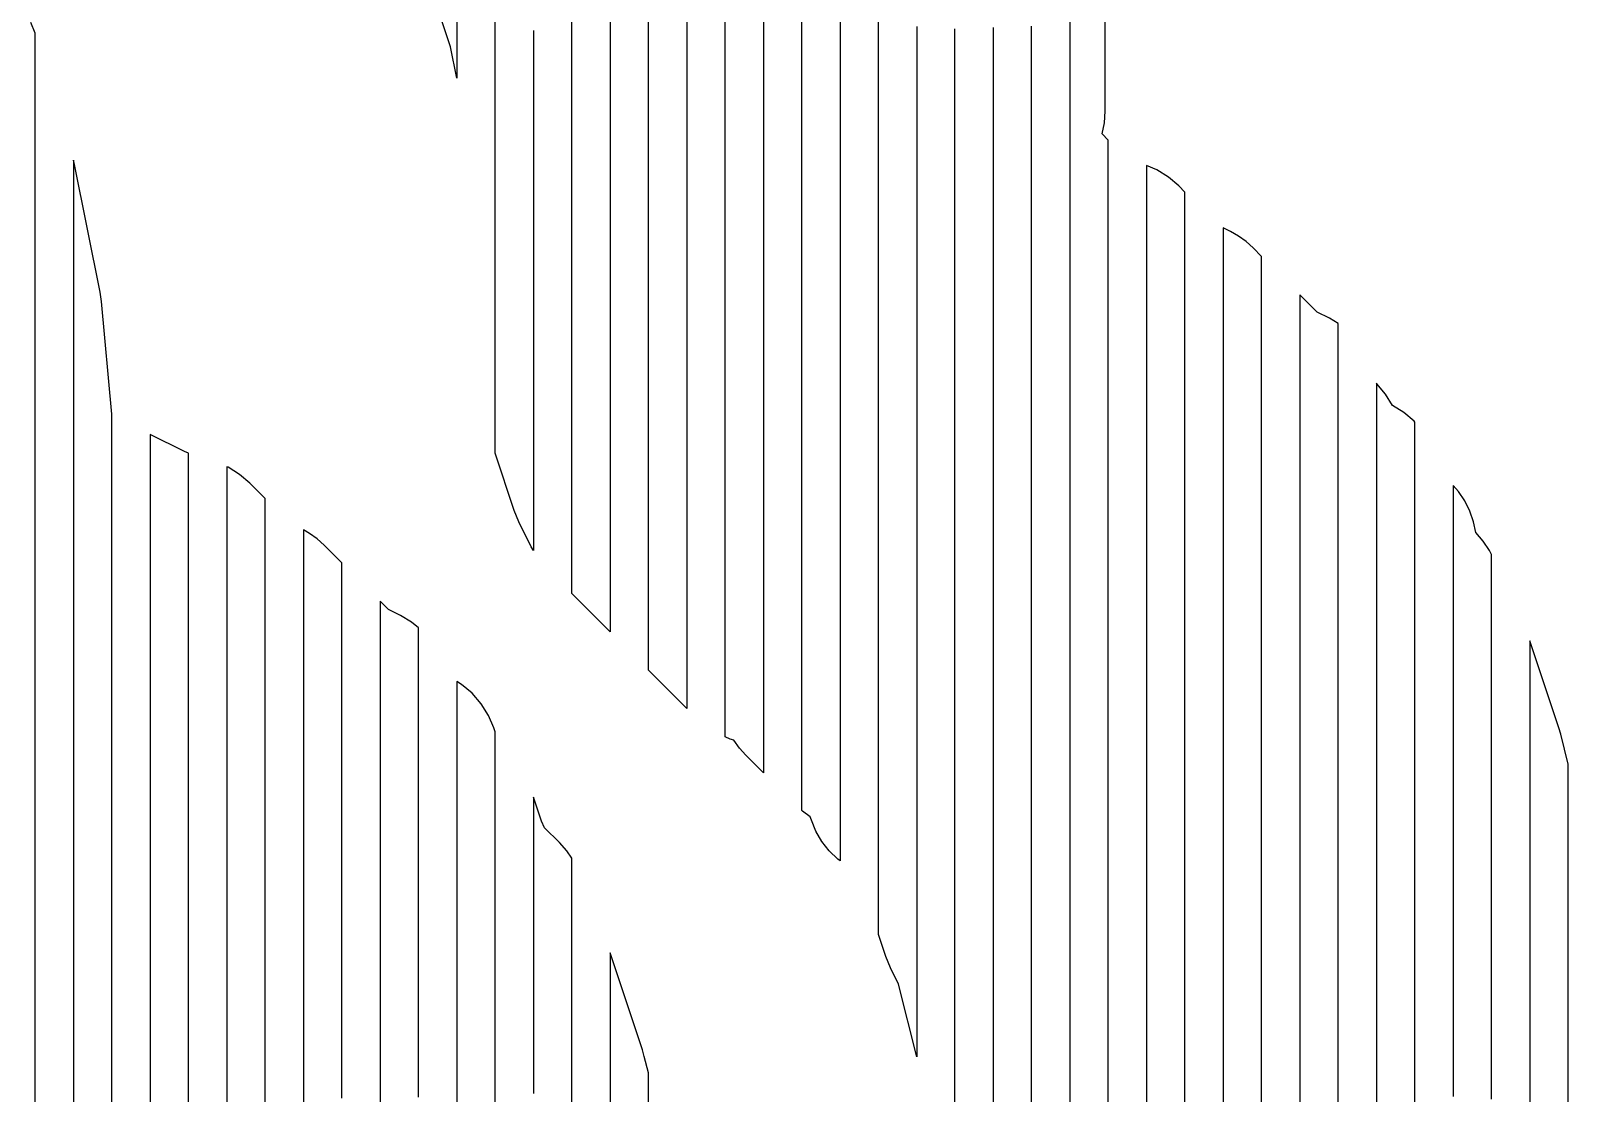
# Model space of a CAD drawing. Header units: millimetres. Extents: x -6 to 1890, y -8 to 898.
# Drawn here: x 1585.1 to 1745.6, y 103.1 to 213.9 of the extents above; entities that cross this region are included whole.
import ezdxf

# ---------------------------------------------------------------- set-up
doc = ezdxf.new("R2010")
doc.units = ezdxf.units.MM
doc.layers.add('PASSADAS_COMPLETAS', color=1, linetype='CONTINUOUS')
doc.layers.add('PECAS_2D', color=3, linetype='CONTINUOUS')

msp = doc.modelspace()

# ---------------------------------------------------------------- linework, layer by layer
at = {"layer": 'PASSADAS_COMPLETAS'}
for points in [[(1645.578, 267.397), (1645.578, 171.861), (1645.578, 170.57), (1645.578, 166.697), (1645.578, 165.406), (1645.578, 164.115), (1645.578, 162.823), (1645.578, 161.532), (1645.578, 160.241), (1645.578, 158.95), (1645.578, 151.204), (1641.578, 155.204), (1641.578, 164.277), (1641.578, 165.573), (1641.578, 166.869), (1641.578, 168.165), (1641.578, 169.461), (1641.578, 170.757), (1641.578, 172.053), (1641.578, 173.349), (1641.578, 174.645), (1641.578, 185.013), (1641.578, 186.309), (1641.578, 187.606), (1641.578, 208.342), (1641.578, 209.638), (1641.578, 270.553)], [(1653.578, 260.743), (1653.578, 158.704), (1653.578, 157.412), (1653.578, 156.121), (1653.578, 154.829), (1653.578, 153.537), (1653.578, 152.246), (1653.578, 150.954), (1653.578, 149.662), (1653.578, 143.204), (1649.578, 147.204), (1649.578, 153.657), (1649.578, 154.948), (1649.578, 156.238), (1649.578, 157.529), (1649.578, 158.819), (1649.578, 160.11), (1649.578, 161.401), (1649.578, 162.691), (1649.578, 163.982), (1649.578, 264.647)], [(1661.578, 252.055), (1661.578, 152.078), (1661.578, 150.779), (1661.578, 149.481), (1661.578, 148.182), (1661.578, 146.884), (1661.578, 145.586), (1661.578, 144.287), (1661.578, 142.989), (1661.578, 136.497), (1659.739, 138.336), (1659.072, 139.081), (1658.49, 139.894), (1658.125, 140.016), (1657.578, 140.246), (1657.578, 146.692), (1657.578, 147.981), (1657.578, 149.27), (1657.578, 150.559), (1657.578, 151.848), (1657.578, 153.137), (1657.578, 154.426), (1657.578, 256.266)], [(1669.578, 235.734), (1669.578, 144.09), (1669.578, 142.799), (1669.578, 141.509), (1669.578, 140.218), (1669.578, 138.927), (1669.578, 137.636), (1669.578, 136.345), (1669.578, 127.31), (1669.352, 127.476), (1668.455, 128.345), (1667.683, 129.333), (1667.056, 130.413), (1666.589, 131.552), (1666.467, 131.918), (1665.653, 132.499), (1665.578, 132.567), (1665.578, 140.313), (1665.578, 141.604), (1665.578, 142.895), (1665.578, 144.186), (1665.578, 145.477), (1665.578, 146.768), (1665.578, 148.059), (1665.578, 243.598)], [(1693.578, 243.297), (1693.578, 199.34), (1693.578, 198.047), (1693.578, 194.169), (1693.578, 192.876), (1693.578, 191.583), (1693.578, 190.29), (1693.578, 188.997), (1693.578, 187.705), (1693.578, 186.412), (1693.578, 185.119), (1693.578, 183.826), (1693.578, 182.533), (1693.578, 181.24), (1693.578, 179.948), (1693.578, 178.655), (1693.578, 177.362), (1693.578, 176.069), (1693.578, 174.776), (1693.578, 173.483), (1693.578, 172.191), (1693.578, 170.898), (1693.578, 169.605), (1693.578, 39.028)], [(1697.578, 37.552), (1697.578, 166.133), (1697.578, 167.432), (1697.578, 168.731), (1697.578, 170.03), (1697.578, 171.328), (1697.578, 172.627), (1697.578, 173.926), (1697.578, 175.225), (1697.578, 177.822), (1697.578, 179.121), (1697.578, 180.42), (1697.578, 181.719), (1697.578, 183.018), (1697.578, 184.316), (1697.578, 185.615), (1697.578, 186.914), (1697.578, 188.213), (1697.578, 189.512), (1697.578, 190.81), (1697.578, 192.109), (1697.578, 193.408), (1697.578, 194.707), (1697.578, 196.006), (1697.578, 202.5), (1696.932, 203.146), (1697.168, 204.324), (1697.248, 205.524), (1697.248, 224.913)], [(1629.578, 224.443), (1629.578, 208.96), (1628.924, 212.232), (1628.015, 214.959)], [(1677.578, 214.367), (1677.578, 213.072), (1677.578, 210.482), (1677.578, 183.285), (1677.578, 181.989), (1677.578, 135.365), (1677.578, 132.775), (1677.578, 131.48), (1677.578, 130.185), (1677.578, 128.89), (1677.578, 127.595), (1677.578, 126.3), (1677.578, 125.005), (1677.578, 106.873), (1675.684, 114.45), (1674.838, 116.142), (1674.344, 117.334), (1673.578, 119.632), (1673.578, 129.946), (1673.578, 131.235), (1673.578, 132.524), (1673.578, 133.813), (1673.578, 135.102), (1673.578, 136.391), (1673.578, 137.681), (1673.578, 140.259), (1673.578, 224.055)], [(1637.578, 213.942), (1637.578, 212.651), (1637.578, 211.359), (1637.578, 208.776), (1637.578, 207.484), (1637.578, 206.192), (1637.578, 204.901), (1637.578, 188.109), (1637.578, 186.818), (1637.578, 185.526), (1637.578, 159.694), (1637.352, 160.09), (1636.06, 162.676), (1635.566, 163.868), (1633.578, 169.831), (1633.578, 216.413)], [(1585.578, 80.591), (1585.578, 136.146), (1585.578, 138.73), (1585.578, 140.022), (1585.578, 141.314), (1585.578, 142.606), (1585.578, 145.189), (1585.578, 147.773), (1585.578, 150.357), (1585.578, 152.941), (1585.578, 155.525), (1585.578, 158.109), (1585.578, 160.693), (1585.578, 165.861), (1585.578, 167.153), (1585.578, 168.445), (1585.578, 169.737), (1585.578, 171.029), (1585.578, 172.321), (1585.578, 173.613), (1585.578, 174.905), (1585.578, 176.197), (1585.578, 177.489), (1585.578, 178.781), (1585.578, 180.073), (1585.578, 181.365), (1585.578, 182.657), (1585.578, 185.241), (1585.578, 186.532), (1585.578, 187.824), (1585.578, 189.116), (1585.578, 190.408), (1585.578, 191.7), (1585.578, 192.992), (1585.578, 194.284), (1585.578, 195.576), (1585.578, 213.664), (1585.122, 214.764)], [(1681.578, 58.468), (1681.578, 115.534), (1681.578, 116.831), (1681.578, 118.128), (1681.578, 119.425), (1681.578, 120.721), (1681.578, 122.018), (1681.578, 123.315), (1681.578, 124.612), (1681.578, 125.909), (1681.578, 127.206), (1681.578, 128.503), (1681.578, 129.8), (1681.578, 179.084), (1681.578, 181.678), (1681.578, 182.975), (1681.578, 184.271), (1681.578, 185.568), (1681.578, 186.865), (1681.578, 188.162), (1681.578, 189.459), (1681.578, 190.756), (1681.578, 192.053), (1681.578, 193.35), (1681.578, 194.647), (1681.578, 195.944), (1681.578, 197.241), (1681.578, 198.538), (1681.578, 199.835), (1681.578, 201.132), (1681.578, 202.429), (1681.578, 203.726), (1681.578, 205.023), (1681.578, 206.319), (1681.578, 207.616), (1681.578, 208.913), (1681.578, 210.21), (1681.578, 211.507), (1681.578, 212.804), (1681.578, 214.101)], [(1685.578, 214.256), (1685.578, 212.965), (1685.578, 211.674), (1685.578, 210.383), (1685.578, 209.091), (1685.578, 207.8), (1685.578, 205.218), (1685.578, 203.926), (1685.578, 202.635), (1685.578, 201.344), (1685.578, 200.053), (1685.578, 198.762), (1685.578, 197.47), (1685.578, 196.179), (1685.578, 194.888), (1685.578, 193.597), (1685.578, 192.306), (1685.578, 191.014), (1685.578, 189.723), (1685.578, 188.432), (1685.578, 187.141), (1685.578, 185.85), (1685.578, 183.267), (1685.578, 180.685), (1685.578, 179.393), (1685.578, 178.102), (1685.578, 176.811), (1685.578, 175.52), (1685.578, 121.289), (1685.578, 119.998), (1685.578, 117.415), (1685.578, 116.124), (1685.578, 114.833), (1685.578, 112.251), (1685.578, 110.959), (1685.578, 109.668), (1685.578, 107.086), (1685.578, 105.795), (1685.578, 104.503), (1685.578, 103.212), (1685.578, 99.338)], [(1689.578, 99.431), (1689.578, 107.181), (1689.578, 108.472), (1689.578, 173.051), (1689.578, 174.342), (1689.578, 175.634), (1689.578, 176.925), (1689.578, 178.217), (1689.578, 179.508), (1689.578, 180.8), (1689.578, 182.092), (1689.578, 183.383), (1689.578, 184.675), (1689.578, 185.966), (1689.578, 187.258), (1689.578, 189.841), (1689.578, 192.424), (1689.578, 193.716), (1689.578, 195.007), (1689.578, 196.299), (1689.578, 197.59), (1689.578, 198.882), (1689.578, 200.174), (1689.578, 201.465), (1689.578, 202.757), (1689.578, 204.048), (1689.578, 205.34), (1689.578, 206.631), (1689.578, 207.923), (1689.578, 209.215), (1689.578, 210.506), (1689.578, 211.798), (1689.578, 214.381)], [(1593.578, 41.62), (1593.578, 131.107), (1593.578, 132.404), (1593.578, 133.7), (1593.578, 134.997), (1593.578, 136.294), (1593.578, 138.888), (1593.578, 141.482), (1593.578, 144.076), (1593.578, 146.67), (1593.578, 149.263), (1593.578, 151.857), (1593.578, 154.451), (1593.578, 157.045), (1593.578, 159.639), (1593.578, 162.232), (1593.578, 164.826), (1593.578, 167.42), (1593.578, 168.717), (1593.578, 173.905), (1592.509, 185.666), (1592.369, 186.627), (1589.689, 199.975), (1589.578, 200.42), (1589.578, 170.673), (1589.578, 169.379), (1589.578, 165.499), (1589.578, 162.913), (1589.578, 160.326), (1589.578, 157.739), (1589.578, 156.446), (1589.578, 153.859), (1589.578, 151.272), (1589.578, 148.686), (1589.578, 146.099), (1589.578, 143.512), (1589.578, 140.925), (1589.578, 139.632), (1589.578, 138.339), (1589.578, 137.045), (1589.578, 135.752), (1589.578, 134.459), (1589.578, 69.791)], [(1705.578, 36.175), (1705.578, 158.155), (1705.578, 159.453), (1705.578, 160.75), (1705.578, 162.048), (1705.578, 163.346), (1705.578, 164.643), (1705.578, 165.941), (1705.578, 168.536), (1705.578, 169.834), (1705.578, 172.429), (1705.578, 173.727), (1705.578, 175.025), (1705.578, 176.322), (1705.578, 177.62), (1705.578, 178.918), (1705.578, 180.215), (1705.578, 181.513), (1705.578, 182.811), (1705.578, 184.108), (1705.578, 185.406), (1705.578, 186.703), (1705.578, 188.001), (1705.578, 189.299), (1705.578, 190.596), (1705.578, 197.085), (1704.923, 197.74), (1703.858, 198.652), (1702.658, 199.393), (1701.578, 199.849), (1701.578, 193.356), (1701.578, 192.058), (1701.578, 190.759), (1701.578, 189.461), (1701.578, 188.162), (1701.578, 186.864), (1701.578, 185.565), (1701.578, 184.267), (1701.578, 182.968), (1701.578, 181.669), (1701.578, 180.371), (1701.578, 179.072), (1701.578, 177.774), (1701.578, 176.475), (1701.578, 175.177), (1701.578, 173.878), (1701.578, 172.58), (1701.578, 171.281), (1701.578, 168.684), (1701.578, 167.386), (1701.578, 166.087), (1701.578, 164.789), (1701.578, 163.49), (1701.578, 162.192), (1701.578, 37.535)], [(1713.578, 45.051), (1713.578, 143.665), (1713.578, 144.963), (1713.578, 146.26), (1713.578, 147.558), (1713.578, 148.855), (1713.578, 150.153), (1713.578, 151.451), (1713.578, 152.748), (1713.578, 155.343), (1713.578, 156.641), (1713.578, 159.236), (1713.578, 160.533), (1713.578, 163.129), (1713.578, 164.426), (1713.578, 165.724), (1713.578, 167.021), (1713.578, 168.319), (1713.578, 169.616), (1713.578, 170.914), (1713.578, 172.212), (1713.578, 173.509), (1713.578, 174.807), (1713.578, 176.104), (1713.578, 178.699), (1713.578, 179.997), (1713.578, 181.294), (1713.578, 182.592), (1713.578, 183.89), (1713.578, 190.377), (1712.679, 191.277), (1711.954, 191.928), (1711.161, 192.499), (1710.314, 192.981), (1709.578, 193.349), (1709.578, 188.155), (1709.578, 186.856), (1709.578, 185.558), (1709.578, 184.259), (1709.578, 182.96), (1709.578, 181.662), (1709.578, 180.363), (1709.578, 179.065), (1709.578, 177.766), (1709.578, 176.468), (1709.578, 175.169), (1709.578, 173.87), (1709.578, 172.572), (1709.578, 171.273), (1709.578, 169.975), (1709.578, 168.676), (1709.578, 167.378), (1709.578, 166.079), (1709.578, 164.78), (1709.578, 162.183), (1709.578, 159.586), (1709.578, 158.288), (1709.578, 155.69), (1709.578, 154.392), (1709.578, 153.093), (1709.578, 151.795), (1709.578, 150.496), (1709.578, 36.222)], [(1721.578, 58.039), (1721.578, 125.238), (1721.578, 126.53), (1721.578, 129.115), (1721.578, 130.407), (1721.578, 131.699), (1721.578, 132.992), (1721.578, 134.284), (1721.578, 135.576), (1721.578, 136.868), (1721.578, 139.453), (1721.578, 142.038), (1721.578, 143.33), (1721.578, 145.914), (1721.578, 149.791), (1721.578, 151.084), (1721.578, 152.376), (1721.578, 153.668), (1721.578, 154.96), (1721.578, 156.253), (1721.578, 157.545), (1721.578, 158.837), (1721.578, 160.13), (1721.578, 161.422), (1721.578, 162.714), (1721.578, 164.006), (1721.578, 165.299), (1721.578, 167.883), (1721.578, 169.175), (1721.578, 170.468), (1721.578, 171.76), (1721.578, 173.052), (1721.578, 174.345), (1721.578, 175.637), (1721.578, 183.391), (1720.655, 183.933), (1719.39, 184.565), (1717.578, 186.377), (1717.578, 179.908), (1717.578, 178.615), (1717.578, 176.027), (1717.578, 174.733), (1717.578, 173.439), (1717.578, 172.146), (1717.578, 170.852), (1717.578, 169.558), (1717.578, 168.264), (1717.578, 166.971), (1717.578, 165.677), (1717.578, 164.383), (1717.578, 163.089), (1717.578, 161.795), (1717.578, 159.208), (1717.578, 157.914), (1717.578, 156.62), (1717.578, 155.326), (1717.578, 152.739), (1717.578, 150.151), (1717.578, 147.564), (1717.578, 146.27), (1717.578, 144.976), (1717.578, 142.389), (1717.578, 141.095), (1717.578, 139.801), (1717.578, 138.507), (1717.578, 137.213), (1717.578, 135.92), (1717.578, 134.626), (1717.578, 45.355)], [(1729.578, 94.38), (1729.578, 103.41), (1729.578, 104.7), (1729.578, 107.28), (1729.578, 108.57), (1729.578, 109.86), (1729.578, 111.15), (1729.578, 112.44), (1729.578, 113.73), (1729.578, 115.02), (1729.578, 116.31), (1729.578, 117.6), (1729.578, 118.89), (1729.578, 120.18), (1729.578, 121.47), (1729.578, 122.76), (1729.578, 124.05), (1729.578, 126.63), (1729.578, 127.92), (1729.578, 129.21), (1729.578, 130.5), (1729.578, 131.79), (1729.578, 133.08), (1729.578, 134.37), (1729.578, 135.66), (1729.578, 136.95), (1729.578, 139.53), (1729.578, 142.11), (1729.578, 143.4), (1729.578, 144.69), (1729.578, 145.98), (1729.578, 147.27), (1729.578, 148.56), (1729.578, 149.85), (1729.578, 151.14), (1729.578, 152.43), (1729.578, 153.72), (1729.578, 155.01), (1729.578, 156.3), (1729.578, 157.59), (1729.578, 160.17), (1729.578, 161.46), (1729.578, 162.75), (1729.578, 164.04), (1729.578, 173.069), (1729.488, 173.174), (1728.42, 174.091), (1727.245, 174.82), (1726.511, 176.002), (1725.595, 177.067), (1725.578, 177.15), (1725.578, 169.391), (1725.578, 168.098), (1725.578, 166.804), (1725.578, 165.511), (1725.578, 164.218), (1725.578, 162.925), (1725.578, 161.632), (1725.578, 159.045), (1725.578, 157.752), (1725.578, 156.459), (1725.578, 155.166), (1725.578, 153.872), (1725.578, 152.579), (1725.578, 151.286), (1725.578, 149.993), (1725.578, 148.7), (1725.578, 147.406), (1725.578, 144.82), (1725.578, 143.527), (1725.578, 140.94), (1725.578, 138.354), (1725.578, 137.061), (1725.578, 134.475), (1725.578, 131.888), (1725.578, 129.302), (1725.578, 128.008), (1725.578, 126.715), (1725.578, 125.422), (1725.578, 124.129), (1725.578, 122.836), (1725.578, 121.543), (1725.578, 120.249), (1725.578, 118.956), (1725.578, 116.37), (1725.578, 115.077), (1725.578, 113.783), (1725.578, 112.49), (1725.578, 107.317), (1725.578, 106.024), (1725.578, 104.731), (1725.578, 80.16)], [(1601.578, 2.859), (1601.578, 123.257), (1601.578, 124.552), (1601.578, 125.846), (1601.578, 127.141), (1601.578, 128.435), (1601.578, 129.73), (1601.578, 132.319), (1601.578, 134.908), (1601.578, 137.498), (1601.578, 140.087), (1601.578, 142.676), (1601.578, 145.265), (1601.578, 147.855), (1601.578, 150.444), (1601.578, 154.328), (1601.578, 156.917), (1601.578, 159.506), (1601.578, 162.095), (1601.578, 163.39), (1601.578, 164.684), (1601.578, 169.863), (1601.156, 170.003), (1597.578, 171.792), (1597.578, 166.613), (1597.578, 165.318), (1597.578, 162.728), (1597.578, 160.138), (1597.578, 157.549), (1597.578, 154.959), (1597.578, 152.369), (1597.578, 149.779), (1597.578, 147.19), (1597.578, 144.6), (1597.578, 142.01), (1597.578, 139.42), (1597.578, 136.831), (1597.578, 134.241), (1597.578, 132.946), (1597.578, 131.651), (1597.578, 130.356), (1597.578, 129.061), (1597.578, 127.766), (1597.578, 3.458)], [(1609.578, 1.247), (1609.578, 113.504), (1609.578, 114.794), (1609.578, 116.084), (1609.578, 117.375), (1609.578, 118.665), (1609.578, 119.955), (1609.578, 122.536), (1609.578, 125.117), (1609.578, 127.697), (1609.578, 130.278), (1609.578, 132.859), (1609.578, 135.439), (1609.578, 138.02), (1609.578, 140.6), (1609.578, 143.181), (1609.578, 145.762), (1609.578, 148.342), (1609.578, 150.923), (1609.578, 153.504), (1609.578, 156.084), (1609.578, 157.374), (1609.578, 158.665), (1609.578, 165.116), (1607.977, 166.717), (1606.912, 167.629), (1605.713, 168.371), (1605.578, 168.427), (1605.578, 161.951), (1605.578, 160.656), (1605.578, 158.066), (1605.578, 155.475), (1605.578, 152.885), (1605.578, 150.295), (1605.578, 147.704), (1605.578, 145.114), (1605.578, 142.523), (1605.578, 139.933), (1605.578, 137.343), (1605.578, 134.752), (1605.578, 132.162), (1605.578, 129.571), (1605.578, 126.981), (1605.578, 125.686), (1605.578, 124.39), (1605.578, 123.095), (1605.578, 121.8), (1605.578, 120.505), (1605.578, 119.21), (1605.578, 117.914), (1605.578, 2.641)], [(1737.578, 102.448), (1737.578, 103.74), (1737.578, 105.032), (1737.578, 106.324), (1737.578, 107.615), (1737.578, 108.907), (1737.578, 110.199), (1737.578, 111.49), (1737.578, 112.782), (1737.578, 114.074), (1737.578, 115.365), (1737.578, 116.657), (1737.578, 117.949), (1737.578, 119.241), (1737.578, 120.532), (1737.578, 121.824), (1737.578, 123.116), (1737.578, 124.407), (1737.578, 125.699), (1737.578, 126.991), (1737.578, 128.283), (1737.578, 129.574), (1737.578, 130.866), (1737.578, 132.158), (1737.578, 133.449), (1737.578, 134.741), (1737.578, 136.033), (1737.578, 137.324), (1737.578, 138.616), (1737.578, 139.908), (1737.578, 141.2), (1737.578, 142.491), (1737.578, 143.783), (1737.578, 145.075), (1737.578, 146.366), (1737.578, 159.284), (1737.372, 159.696), (1736.714, 160.673), (1735.936, 161.556), (1735.7, 162.695), (1735.315, 163.808), (1734.787, 164.867), (1734.129, 165.844), (1733.578, 166.47), (1733.578, 156.065), (1733.578, 154.765), (1733.578, 153.464), (1733.578, 152.163), (1733.578, 150.863), (1733.578, 149.562), (1733.578, 148.262), (1733.578, 146.961), (1733.578, 145.661), (1733.578, 144.36), (1733.578, 143.059), (1733.578, 141.759), (1733.578, 140.458), (1733.578, 139.158), (1733.578, 137.857), (1733.578, 136.557), (1733.578, 135.256), (1733.578, 133.955), (1733.578, 132.655), (1733.578, 131.354), (1733.578, 130.054), (1733.578, 128.753), (1733.578, 127.453), (1733.578, 126.152), (1733.578, 124.851), (1733.578, 123.551), (1733.578, 122.25), (1733.578, 120.95), (1733.578, 119.649), (1733.578, 118.349), (1733.578, 117.048), (1733.578, 115.747), (1733.578, 114.447), (1733.578, 113.146), (1733.578, 111.846), (1733.578, 110.545), (1733.578, 109.245), (1733.578, 107.944), (1733.578, 106.643), (1733.578, 105.343), (1733.578, 104.042), (1733.578, 102.742)], [(1617.578, 102.555), (1617.578, 103.854), (1617.578, 105.153), (1617.578, 106.452), (1617.578, 109.05), (1617.578, 111.648), (1617.578, 114.246), (1617.578, 116.843), (1617.578, 119.441), (1617.578, 122.039), (1617.578, 124.637), (1617.578, 127.235), (1617.578, 129.833), (1617.578, 132.43), (1617.578, 136.327), (1617.578, 138.925), (1617.578, 141.523), (1617.578, 144.121), (1617.578, 145.42), (1617.578, 148.018), (1617.578, 150.615), (1617.578, 151.914), (1617.578, 158.409), (1615.733, 160.254), (1615.008, 160.905), (1614.215, 161.477), (1613.578, 161.839), (1613.578, 155.386), (1613.578, 154.096), (1613.578, 150.224), (1613.578, 147.643), (1613.578, 145.062), (1613.578, 142.481), (1613.578, 139.9), (1613.578, 137.319), (1613.578, 134.738), (1613.578, 132.157), (1613.578, 129.576), (1613.578, 126.995), (1613.578, 124.414), (1613.578, 121.832), (1613.578, 119.251), (1613.578, 116.67), (1613.578, 114.089), (1613.578, 112.799), (1613.578, 111.508), (1613.578, 110.218), (1613.578, 108.927), (1613.578, 107.637), (1613.578, 106.346), (1613.578, 3.103)], [(1625.578, 102.652), (1625.578, 105.23), (1625.578, 107.808), (1625.578, 110.386), (1625.578, 112.964), (1625.578, 115.542), (1625.578, 118.12), (1625.578, 120.699), (1625.578, 123.277), (1625.578, 125.855), (1625.578, 128.433), (1625.578, 131.011), (1625.578, 133.589), (1625.578, 137.456), (1625.578, 140.034), (1625.578, 141.323), (1625.578, 142.612), (1625.578, 151.636), (1624.863, 152.223), (1623.709, 152.91), (1622.444, 153.542), (1621.578, 154.409), (1621.578, 147.917), (1621.578, 146.619), (1621.578, 144.022), (1621.578, 141.426), (1621.578, 138.829), (1621.578, 136.232), (1621.578, 132.337), (1621.578, 129.741), (1621.578, 127.144), (1621.578, 124.547), (1621.578, 121.951), (1621.578, 119.354), (1621.578, 116.757), (1621.578, 114.161), (1621.578, 111.564), (1621.578, 108.967), (1621.578, 106.371), (1621.578, 103.774), (1621.578, 101.178)], [(1745.578, 80.466), (1745.578, 137.413), (1744.802, 140.515), (1744.607, 141.186), (1741.578, 150.273), (1741.578, 132.036), (1741.578, 129.431), (1741.578, 128.128), (1741.578, 126.825), (1741.578, 125.523), (1741.578, 124.22), (1741.578, 122.917), (1741.578, 121.615), (1741.578, 120.312), (1741.578, 119.009), (1741.578, 117.707), (1741.578, 116.404), (1741.578, 115.101), (1741.578, 113.799), (1741.578, 112.496), (1741.578, 111.193), (1741.578, 109.891), (1741.578, 108.588), (1741.578, 107.285), (1741.578, 105.983), (1741.578, 104.68), (1741.578, 103.377), (1741.578, 102.075)], [(1633.578, 102.037), (1633.578, 104.62), (1633.578, 107.203), (1633.578, 109.786), (1633.578, 112.369), (1633.578, 114.952), (1633.578, 117.534), (1633.578, 120.117), (1633.578, 122.7), (1633.578, 125.283), (1633.578, 127.866), (1633.578, 129.157), (1633.578, 130.448), (1633.578, 140.78), (1633.443, 141.186), (1632.894, 142.485), (1632.136, 143.705), (1631.189, 144.798), (1630.088, 145.721), (1629.578, 146.027), (1629.578, 136.969), (1629.578, 135.675), (1629.578, 133.087), (1629.578, 130.499), (1629.578, 127.912), (1629.578, 125.324), (1629.578, 122.736), (1629.578, 120.148), (1629.578, 117.56), (1629.578, 114.972), (1629.578, 112.384), (1629.578, 109.796), (1629.578, 107.208), (1629.578, 104.62), (1629.578, 102.032)], [(1641.578, 101.832), (1641.578, 104.408), (1641.578, 106.983), (1641.578, 108.271), (1641.578, 110.847), (1641.578, 112.135), (1641.578, 113.422), (1641.578, 127.588), (1641.067, 128.35), (1640.293, 129.231), (1638.752, 130.772), (1638.409, 131.458), (1637.578, 133.95), (1637.578, 122.353), (1637.578, 121.065), (1637.578, 118.488), (1637.578, 115.911), (1637.578, 113.334), (1637.578, 110.757), (1637.578, 108.179), (1637.578, 105.602), (1637.578, 103.025)], [(1649.578, 38.661), (1649.578, 105.192), (1649.149, 106.907), (1648.954, 107.578), (1645.578, 117.706), (1645.578, 99.659)]]:
    msp.add_lwpolyline(points, dxfattribs=at)
at = {"layer": 'PECAS_2D'}
for points in [[(1645.578, 267.397), (1645.578, 171.861), (1645.578, 170.57), (1645.578, 166.697), (1645.578, 165.406), (1645.578, 164.115), (1645.578, 162.823), (1645.578, 161.532), (1645.578, 160.241), (1645.578, 158.95), (1645.578, 151.204), (1641.578, 155.204), (1641.578, 164.277), (1641.578, 165.573), (1641.578, 166.869), (1641.578, 168.165), (1641.578, 169.461), (1641.578, 170.757), (1641.578, 172.053), (1641.578, 173.349), (1641.578, 174.645), (1641.578, 185.013), (1641.578, 186.309), (1641.578, 187.606), (1641.578, 208.342), (1641.578, 209.638), (1641.578, 270.553)], [(1653.578, 260.743), (1653.578, 158.704), (1653.578, 157.412), (1653.578, 156.121), (1653.578, 154.829), (1653.578, 153.537), (1653.578, 152.246), (1653.578, 150.954), (1653.578, 149.662), (1653.578, 143.204), (1649.578, 147.204), (1649.578, 153.657), (1649.578, 154.948), (1649.578, 156.238), (1649.578, 157.529), (1649.578, 158.819), (1649.578, 160.11), (1649.578, 161.401), (1649.578, 162.691), (1649.578, 163.982), (1649.578, 264.647)], [(1661.578, 252.055), (1661.578, 152.078), (1661.578, 150.779), (1661.578, 149.481), (1661.578, 148.182), (1661.578, 146.884), (1661.578, 145.586), (1661.578, 144.287), (1661.578, 142.989), (1661.578, 136.497), (1659.739, 138.336), (1659.072, 139.081), (1658.49, 139.894), (1658.125, 140.016), (1657.578, 140.246), (1657.578, 146.692), (1657.578, 147.981), (1657.578, 149.27), (1657.578, 150.559), (1657.578, 151.848), (1657.578, 153.137), (1657.578, 154.426), (1657.578, 256.266)], [(1669.578, 235.734), (1669.578, 144.09), (1669.578, 142.799), (1669.578, 141.509), (1669.578, 140.218), (1669.578, 138.927), (1669.578, 137.636), (1669.578, 136.345), (1669.578, 127.31), (1669.352, 127.476), (1668.455, 128.345), (1667.683, 129.333), (1667.056, 130.413), (1666.589, 131.552), (1666.467, 131.918), (1665.653, 132.499), (1665.578, 132.567), (1665.578, 140.313), (1665.578, 141.604), (1665.578, 142.895), (1665.578, 144.186), (1665.578, 145.477), (1665.578, 146.768), (1665.578, 148.059), (1665.578, 243.598)], [(1693.578, 243.297), (1693.578, 199.34), (1693.578, 198.047), (1693.578, 194.169), (1693.578, 192.876), (1693.578, 191.583), (1693.578, 190.29), (1693.578, 188.997), (1693.578, 187.705), (1693.578, 186.412), (1693.578, 185.119), (1693.578, 183.826), (1693.578, 182.533), (1693.578, 181.24), (1693.578, 179.948), (1693.578, 178.655), (1693.578, 177.362), (1693.578, 176.069), (1693.578, 174.776), (1693.578, 173.483), (1693.578, 172.191), (1693.578, 170.898), (1693.578, 169.605), (1693.578, 39.028)], [(1697.578, 37.552), (1697.578, 166.133), (1697.578, 167.432), (1697.578, 168.731), (1697.578, 170.03), (1697.578, 171.328), (1697.578, 172.627), (1697.578, 173.926), (1697.578, 175.225), (1697.578, 177.822), (1697.578, 179.121), (1697.578, 180.42), (1697.578, 181.719), (1697.578, 183.018), (1697.578, 184.316), (1697.578, 185.615), (1697.578, 186.914), (1697.578, 188.213), (1697.578, 189.512), (1697.578, 190.81), (1697.578, 192.109), (1697.578, 193.408), (1697.578, 194.707), (1697.578, 196.006), (1697.578, 202.5), (1696.932, 203.146), (1697.168, 204.324), (1697.248, 205.524), (1697.248, 224.913)], [(1629.578, 224.443), (1629.578, 208.96), (1628.924, 212.232), (1628.015, 214.959)], [(1677.578, 214.367), (1677.578, 213.072), (1677.578, 210.482), (1677.578, 183.285), (1677.578, 181.989), (1677.578, 135.365), (1677.578, 132.775), (1677.578, 131.48), (1677.578, 130.185), (1677.578, 128.89), (1677.578, 127.595), (1677.578, 126.3), (1677.578, 125.005), (1677.578, 106.873), (1675.684, 114.45), (1674.838, 116.142), (1674.344, 117.334), (1673.578, 119.632), (1673.578, 129.946), (1673.578, 131.235), (1673.578, 132.524), (1673.578, 133.813), (1673.578, 135.102), (1673.578, 136.391), (1673.578, 137.681), (1673.578, 140.259), (1673.578, 224.055)], [(1637.578, 213.942), (1637.578, 212.651), (1637.578, 211.359), (1637.578, 208.776), (1637.578, 207.484), (1637.578, 206.192), (1637.578, 204.901), (1637.578, 188.109), (1637.578, 186.818), (1637.578, 185.526), (1637.578, 159.694), (1637.352, 160.09), (1636.06, 162.676), (1635.566, 163.868), (1633.578, 169.831), (1633.578, 216.413)], [(1585.578, 80.591), (1585.578, 136.146), (1585.578, 138.73), (1585.578, 140.022), (1585.578, 141.314), (1585.578, 142.606), (1585.578, 145.189), (1585.578, 147.773), (1585.578, 150.357), (1585.578, 152.941), (1585.578, 155.525), (1585.578, 158.109), (1585.578, 160.693), (1585.578, 165.861), (1585.578, 167.153), (1585.578, 168.445), (1585.578, 169.737), (1585.578, 171.029), (1585.578, 172.321), (1585.578, 173.613), (1585.578, 174.905), (1585.578, 176.197), (1585.578, 177.489), (1585.578, 178.781), (1585.578, 180.073), (1585.578, 181.365), (1585.578, 182.657), (1585.578, 185.241), (1585.578, 186.532), (1585.578, 187.824), (1585.578, 189.116), (1585.578, 190.408), (1585.578, 191.7), (1585.578, 192.992), (1585.578, 194.284), (1585.578, 195.576), (1585.578, 213.664), (1585.122, 214.764)], [(1681.578, 58.468), (1681.578, 115.534), (1681.578, 116.831), (1681.578, 118.128), (1681.578, 119.425), (1681.578, 120.721), (1681.578, 122.018), (1681.578, 123.315), (1681.578, 124.612), (1681.578, 125.909), (1681.578, 127.206), (1681.578, 128.503), (1681.578, 129.8), (1681.578, 179.084), (1681.578, 181.678), (1681.578, 182.975), (1681.578, 184.271), (1681.578, 185.568), (1681.578, 186.865), (1681.578, 188.162), (1681.578, 189.459), (1681.578, 190.756), (1681.578, 192.053), (1681.578, 193.35), (1681.578, 194.647), (1681.578, 195.944), (1681.578, 197.241), (1681.578, 198.538), (1681.578, 199.835), (1681.578, 201.132), (1681.578, 202.429), (1681.578, 203.726), (1681.578, 205.023), (1681.578, 206.319), (1681.578, 207.616), (1681.578, 208.913), (1681.578, 210.21), (1681.578, 211.507), (1681.578, 212.804), (1681.578, 214.101)], [(1685.578, 214.256), (1685.578, 212.965), (1685.578, 211.674), (1685.578, 210.383), (1685.578, 209.091), (1685.578, 207.8), (1685.578, 205.218), (1685.578, 203.926), (1685.578, 202.635), (1685.578, 201.344), (1685.578, 200.053), (1685.578, 198.762), (1685.578, 197.47), (1685.578, 196.179), (1685.578, 194.888), (1685.578, 193.597), (1685.578, 192.306), (1685.578, 191.014), (1685.578, 189.723), (1685.578, 188.432), (1685.578, 187.141), (1685.578, 185.85), (1685.578, 183.267), (1685.578, 180.685), (1685.578, 179.393), (1685.578, 178.102), (1685.578, 176.811), (1685.578, 175.52), (1685.578, 121.289), (1685.578, 119.998), (1685.578, 117.415), (1685.578, 116.124), (1685.578, 114.833), (1685.578, 112.251), (1685.578, 110.959), (1685.578, 109.668), (1685.578, 107.086), (1685.578, 105.795), (1685.578, 104.503), (1685.578, 103.212), (1685.578, 99.338)], [(1689.578, 99.431), (1689.578, 107.181), (1689.578, 108.472), (1689.578, 173.051), (1689.578, 174.342), (1689.578, 175.634), (1689.578, 176.925), (1689.578, 178.217), (1689.578, 179.508), (1689.578, 180.8), (1689.578, 182.092), (1689.578, 183.383), (1689.578, 184.675), (1689.578, 185.966), (1689.578, 187.258), (1689.578, 189.841), (1689.578, 192.424), (1689.578, 193.716), (1689.578, 195.007), (1689.578, 196.299), (1689.578, 197.59), (1689.578, 198.882), (1689.578, 200.174), (1689.578, 201.465), (1689.578, 202.757), (1689.578, 204.048), (1689.578, 205.34), (1689.578, 206.631), (1689.578, 207.923), (1689.578, 209.215), (1689.578, 210.506), (1689.578, 211.798), (1689.578, 214.381)], [(1593.578, 41.62), (1593.578, 131.107), (1593.578, 132.404), (1593.578, 133.7), (1593.578, 134.997), (1593.578, 136.294), (1593.578, 138.888), (1593.578, 141.482), (1593.578, 144.076), (1593.578, 146.67), (1593.578, 149.263), (1593.578, 151.857), (1593.578, 154.451), (1593.578, 157.045), (1593.578, 159.639), (1593.578, 162.232), (1593.578, 164.826), (1593.578, 167.42), (1593.578, 168.717), (1593.578, 173.905), (1592.509, 185.666), (1592.369, 186.627), (1589.689, 199.975), (1589.578, 200.42), (1589.578, 170.673), (1589.578, 169.379), (1589.578, 165.499), (1589.578, 162.913), (1589.578, 160.326), (1589.578, 157.739), (1589.578, 156.446), (1589.578, 153.859), (1589.578, 151.272), (1589.578, 148.686), (1589.578, 146.099), (1589.578, 143.512), (1589.578, 140.925), (1589.578, 139.632), (1589.578, 138.339), (1589.578, 137.045), (1589.578, 135.752), (1589.578, 134.459), (1589.578, 69.791)], [(1705.578, 36.175), (1705.578, 158.155), (1705.578, 159.453), (1705.578, 160.75), (1705.578, 162.048), (1705.578, 163.346), (1705.578, 164.643), (1705.578, 165.941), (1705.578, 168.536), (1705.578, 169.834), (1705.578, 172.429), (1705.578, 173.727), (1705.578, 175.025), (1705.578, 176.322), (1705.578, 177.62), (1705.578, 178.918), (1705.578, 180.215), (1705.578, 181.513), (1705.578, 182.811), (1705.578, 184.108), (1705.578, 185.406), (1705.578, 186.703), (1705.578, 188.001), (1705.578, 189.299), (1705.578, 190.596), (1705.578, 197.085), (1704.923, 197.74), (1703.858, 198.652), (1702.658, 199.393), (1701.578, 199.849), (1701.578, 193.356), (1701.578, 192.058), (1701.578, 190.759), (1701.578, 189.461), (1701.578, 188.162), (1701.578, 186.864), (1701.578, 185.565), (1701.578, 184.267), (1701.578, 182.968), (1701.578, 181.669), (1701.578, 180.371), (1701.578, 179.072), (1701.578, 177.774), (1701.578, 176.475), (1701.578, 175.177), (1701.578, 173.878), (1701.578, 172.58), (1701.578, 171.281), (1701.578, 168.684), (1701.578, 167.386), (1701.578, 166.087), (1701.578, 164.789), (1701.578, 163.49), (1701.578, 162.192), (1701.578, 37.535)], [(1713.578, 45.051), (1713.578, 143.665), (1713.578, 144.963), (1713.578, 146.26), (1713.578, 147.558), (1713.578, 148.855), (1713.578, 150.153), (1713.578, 151.451), (1713.578, 152.748), (1713.578, 155.343), (1713.578, 156.641), (1713.578, 159.236), (1713.578, 160.533), (1713.578, 163.129), (1713.578, 164.426), (1713.578, 165.724), (1713.578, 167.021), (1713.578, 168.319), (1713.578, 169.616), (1713.578, 170.914), (1713.578, 172.212), (1713.578, 173.509), (1713.578, 174.807), (1713.578, 176.104), (1713.578, 178.699), (1713.578, 179.997), (1713.578, 181.294), (1713.578, 182.592), (1713.578, 183.89), (1713.578, 190.377), (1712.679, 191.277), (1711.954, 191.928), (1711.161, 192.499), (1710.314, 192.981), (1709.578, 193.349), (1709.578, 188.155), (1709.578, 186.856), (1709.578, 185.558), (1709.578, 184.259), (1709.578, 182.96), (1709.578, 181.662), (1709.578, 180.363), (1709.578, 179.065), (1709.578, 177.766), (1709.578, 176.468), (1709.578, 175.169), (1709.578, 173.87), (1709.578, 172.572), (1709.578, 171.273), (1709.578, 169.975), (1709.578, 168.676), (1709.578, 167.378), (1709.578, 166.079), (1709.578, 164.78), (1709.578, 162.183), (1709.578, 159.586), (1709.578, 158.288), (1709.578, 155.69), (1709.578, 154.392), (1709.578, 153.093), (1709.578, 151.795), (1709.578, 150.496), (1709.578, 36.222)], [(1721.578, 58.039), (1721.578, 125.238), (1721.578, 126.53), (1721.578, 129.115), (1721.578, 130.407), (1721.578, 131.699), (1721.578, 132.992), (1721.578, 134.284), (1721.578, 135.576), (1721.578, 136.868), (1721.578, 139.453), (1721.578, 142.038), (1721.578, 143.33), (1721.578, 145.914), (1721.578, 149.791), (1721.578, 151.084), (1721.578, 152.376), (1721.578, 153.668), (1721.578, 154.96), (1721.578, 156.253), (1721.578, 157.545), (1721.578, 158.837), (1721.578, 160.13), (1721.578, 161.422), (1721.578, 162.714), (1721.578, 164.006), (1721.578, 165.299), (1721.578, 167.883), (1721.578, 169.175), (1721.578, 170.468), (1721.578, 171.76), (1721.578, 173.052), (1721.578, 174.345), (1721.578, 175.637), (1721.578, 183.391), (1720.655, 183.933), (1719.39, 184.565), (1717.578, 186.377), (1717.578, 179.908), (1717.578, 178.615), (1717.578, 176.027), (1717.578, 174.733), (1717.578, 173.439), (1717.578, 172.146), (1717.578, 170.852), (1717.578, 169.558), (1717.578, 168.264), (1717.578, 166.971), (1717.578, 165.677), (1717.578, 164.383), (1717.578, 163.089), (1717.578, 161.795), (1717.578, 159.208), (1717.578, 157.914), (1717.578, 156.62), (1717.578, 155.326), (1717.578, 152.739), (1717.578, 150.151), (1717.578, 147.564), (1717.578, 146.27), (1717.578, 144.976), (1717.578, 142.389), (1717.578, 141.095), (1717.578, 139.801), (1717.578, 138.507), (1717.578, 137.213), (1717.578, 135.92), (1717.578, 134.626), (1717.578, 45.355)], [(1729.578, 94.38), (1729.578, 103.41), (1729.578, 104.7), (1729.578, 107.28), (1729.578, 108.57), (1729.578, 109.86), (1729.578, 111.15), (1729.578, 112.44), (1729.578, 113.73), (1729.578, 115.02), (1729.578, 116.31), (1729.578, 117.6), (1729.578, 118.89), (1729.578, 120.18), (1729.578, 121.47), (1729.578, 122.76), (1729.578, 124.05), (1729.578, 126.63), (1729.578, 127.92), (1729.578, 129.21), (1729.578, 130.5), (1729.578, 131.79), (1729.578, 133.08), (1729.578, 134.37), (1729.578, 135.66), (1729.578, 136.95), (1729.578, 139.53), (1729.578, 142.11), (1729.578, 143.4), (1729.578, 144.69), (1729.578, 145.98), (1729.578, 147.27), (1729.578, 148.56), (1729.578, 149.85), (1729.578, 151.14), (1729.578, 152.43), (1729.578, 153.72), (1729.578, 155.01), (1729.578, 156.3), (1729.578, 157.59), (1729.578, 160.17), (1729.578, 161.46), (1729.578, 162.75), (1729.578, 164.04), (1729.578, 173.069), (1729.488, 173.174), (1728.42, 174.091), (1727.245, 174.82), (1726.511, 176.002), (1725.595, 177.067), (1725.578, 177.15), (1725.578, 169.391), (1725.578, 168.098), (1725.578, 166.804), (1725.578, 165.511), (1725.578, 164.218), (1725.578, 162.925), (1725.578, 161.632), (1725.578, 159.045), (1725.578, 157.752), (1725.578, 156.459), (1725.578, 155.166), (1725.578, 153.872), (1725.578, 152.579), (1725.578, 151.286), (1725.578, 149.993), (1725.578, 148.7), (1725.578, 147.406), (1725.578, 144.82), (1725.578, 143.527), (1725.578, 140.94), (1725.578, 138.354), (1725.578, 137.061), (1725.578, 134.475), (1725.578, 131.888), (1725.578, 129.302), (1725.578, 128.008), (1725.578, 126.715), (1725.578, 125.422), (1725.578, 124.129), (1725.578, 122.836), (1725.578, 121.543), (1725.578, 120.249), (1725.578, 118.956), (1725.578, 116.37), (1725.578, 115.077), (1725.578, 113.783), (1725.578, 112.49), (1725.578, 107.317), (1725.578, 106.024), (1725.578, 104.731), (1725.578, 80.16)], [(1601.578, 2.859), (1601.578, 123.257), (1601.578, 124.552), (1601.578, 125.846), (1601.578, 127.141), (1601.578, 128.435), (1601.578, 129.73), (1601.578, 132.319), (1601.578, 134.908), (1601.578, 137.498), (1601.578, 140.087), (1601.578, 142.676), (1601.578, 145.265), (1601.578, 147.855), (1601.578, 150.444), (1601.578, 154.328), (1601.578, 156.917), (1601.578, 159.506), (1601.578, 162.095), (1601.578, 163.39), (1601.578, 164.684), (1601.578, 169.863), (1601.156, 170.003), (1597.578, 171.792), (1597.578, 166.613), (1597.578, 165.318), (1597.578, 162.728), (1597.578, 160.138), (1597.578, 157.549), (1597.578, 154.959), (1597.578, 152.369), (1597.578, 149.779), (1597.578, 147.19), (1597.578, 144.6), (1597.578, 142.01), (1597.578, 139.42), (1597.578, 136.831), (1597.578, 134.241), (1597.578, 132.946), (1597.578, 131.651), (1597.578, 130.356), (1597.578, 129.061), (1597.578, 127.766), (1597.578, 3.458)], [(1609.578, 1.247), (1609.578, 113.504), (1609.578, 114.794), (1609.578, 116.084), (1609.578, 117.375), (1609.578, 118.665), (1609.578, 119.955), (1609.578, 122.536), (1609.578, 125.117), (1609.578, 127.697), (1609.578, 130.278), (1609.578, 132.859), (1609.578, 135.439), (1609.578, 138.02), (1609.578, 140.6), (1609.578, 143.181), (1609.578, 145.762), (1609.578, 148.342), (1609.578, 150.923), (1609.578, 153.504), (1609.578, 156.084), (1609.578, 157.374), (1609.578, 158.665), (1609.578, 165.116), (1607.977, 166.717), (1606.912, 167.629), (1605.713, 168.371), (1605.578, 168.427), (1605.578, 161.951), (1605.578, 160.656), (1605.578, 158.066), (1605.578, 155.475), (1605.578, 152.885), (1605.578, 150.295), (1605.578, 147.704), (1605.578, 145.114), (1605.578, 142.523), (1605.578, 139.933), (1605.578, 137.343), (1605.578, 134.752), (1605.578, 132.162), (1605.578, 129.571), (1605.578, 126.981), (1605.578, 125.686), (1605.578, 124.39), (1605.578, 123.095), (1605.578, 121.8), (1605.578, 120.505), (1605.578, 119.21), (1605.578, 117.914), (1605.578, 2.641)], [(1737.578, 102.448), (1737.578, 103.74), (1737.578, 105.032), (1737.578, 106.324), (1737.578, 107.615), (1737.578, 108.907), (1737.578, 110.199), (1737.578, 111.49), (1737.578, 112.782), (1737.578, 114.074), (1737.578, 115.365), (1737.578, 116.657), (1737.578, 117.949), (1737.578, 119.241), (1737.578, 120.532), (1737.578, 121.824), (1737.578, 123.116), (1737.578, 124.407), (1737.578, 125.699), (1737.578, 126.991), (1737.578, 128.283), (1737.578, 129.574), (1737.578, 130.866), (1737.578, 132.158), (1737.578, 133.449), (1737.578, 134.741), (1737.578, 136.033), (1737.578, 137.324), (1737.578, 138.616), (1737.578, 139.908), (1737.578, 141.2), (1737.578, 142.491), (1737.578, 143.783), (1737.578, 145.075), (1737.578, 146.366), (1737.578, 159.284), (1737.372, 159.696), (1736.714, 160.673), (1735.936, 161.556), (1735.7, 162.695), (1735.315, 163.808), (1734.787, 164.867), (1734.129, 165.844), (1733.578, 166.47), (1733.578, 156.065), (1733.578, 154.765), (1733.578, 153.464), (1733.578, 152.163), (1733.578, 150.863), (1733.578, 149.562), (1733.578, 148.262), (1733.578, 146.961), (1733.578, 145.661), (1733.578, 144.36), (1733.578, 143.059), (1733.578, 141.759), (1733.578, 140.458), (1733.578, 139.158), (1733.578, 137.857), (1733.578, 136.557), (1733.578, 135.256), (1733.578, 133.955), (1733.578, 132.655), (1733.578, 131.354), (1733.578, 130.054), (1733.578, 128.753), (1733.578, 127.453), (1733.578, 126.152), (1733.578, 124.851), (1733.578, 123.551), (1733.578, 122.25), (1733.578, 120.95), (1733.578, 119.649), (1733.578, 118.349), (1733.578, 117.048), (1733.578, 115.747), (1733.578, 114.447), (1733.578, 113.146), (1733.578, 111.846), (1733.578, 110.545), (1733.578, 109.245), (1733.578, 107.944), (1733.578, 106.643), (1733.578, 105.343), (1733.578, 104.042), (1733.578, 102.742)], [(1617.578, 102.555), (1617.578, 103.854), (1617.578, 105.153), (1617.578, 106.452), (1617.578, 109.05), (1617.578, 111.648), (1617.578, 114.246), (1617.578, 116.843), (1617.578, 119.441), (1617.578, 122.039), (1617.578, 124.637), (1617.578, 127.235), (1617.578, 129.833), (1617.578, 132.43), (1617.578, 136.327), (1617.578, 138.925), (1617.578, 141.523), (1617.578, 144.121), (1617.578, 145.42), (1617.578, 148.018), (1617.578, 150.615), (1617.578, 151.914), (1617.578, 158.409), (1615.733, 160.254), (1615.008, 160.905), (1614.215, 161.477), (1613.578, 161.839), (1613.578, 155.386), (1613.578, 154.096), (1613.578, 150.224), (1613.578, 147.643), (1613.578, 145.062), (1613.578, 142.481), (1613.578, 139.9), (1613.578, 137.319), (1613.578, 134.738), (1613.578, 132.157), (1613.578, 129.576), (1613.578, 126.995), (1613.578, 124.414), (1613.578, 121.832), (1613.578, 119.251), (1613.578, 116.67), (1613.578, 114.089), (1613.578, 112.799), (1613.578, 111.508), (1613.578, 110.218), (1613.578, 108.927), (1613.578, 107.637), (1613.578, 106.346), (1613.578, 3.103)], [(1625.578, 102.652), (1625.578, 105.23), (1625.578, 107.808), (1625.578, 110.386), (1625.578, 112.964), (1625.578, 115.542), (1625.578, 118.12), (1625.578, 120.699), (1625.578, 123.277), (1625.578, 125.855), (1625.578, 128.433), (1625.578, 131.011), (1625.578, 133.589), (1625.578, 137.456), (1625.578, 140.034), (1625.578, 141.323), (1625.578, 142.612), (1625.578, 151.636), (1624.863, 152.223), (1623.709, 152.91), (1622.444, 153.542), (1621.578, 154.409), (1621.578, 147.917), (1621.578, 146.619), (1621.578, 144.022), (1621.578, 141.426), (1621.578, 138.829), (1621.578, 136.232), (1621.578, 132.337), (1621.578, 129.741), (1621.578, 127.144), (1621.578, 124.547), (1621.578, 121.951), (1621.578, 119.354), (1621.578, 116.757), (1621.578, 114.161), (1621.578, 111.564), (1621.578, 108.967), (1621.578, 106.371), (1621.578, 103.774), (1621.578, 101.178)], [(1745.578, 80.466), (1745.578, 137.413), (1744.802, 140.515), (1744.607, 141.186), (1741.578, 150.273), (1741.578, 132.036), (1741.578, 129.431), (1741.578, 128.128), (1741.578, 126.825), (1741.578, 125.523), (1741.578, 124.22), (1741.578, 122.917), (1741.578, 121.615), (1741.578, 120.312), (1741.578, 119.009), (1741.578, 117.707), (1741.578, 116.404), (1741.578, 115.101), (1741.578, 113.799), (1741.578, 112.496), (1741.578, 111.193), (1741.578, 109.891), (1741.578, 108.588), (1741.578, 107.285), (1741.578, 105.983), (1741.578, 104.68), (1741.578, 103.377), (1741.578, 102.075)], [(1633.578, 102.037), (1633.578, 104.62), (1633.578, 107.203), (1633.578, 109.786), (1633.578, 112.369), (1633.578, 114.952), (1633.578, 117.534), (1633.578, 120.117), (1633.578, 122.7), (1633.578, 125.283), (1633.578, 127.866), (1633.578, 129.157), (1633.578, 130.448), (1633.578, 140.78), (1633.443, 141.186), (1632.894, 142.485), (1632.136, 143.705), (1631.189, 144.798), (1630.088, 145.721), (1629.578, 146.027), (1629.578, 136.969), (1629.578, 135.675), (1629.578, 133.087), (1629.578, 130.499), (1629.578, 127.912), (1629.578, 125.324), (1629.578, 122.736), (1629.578, 120.148), (1629.578, 117.56), (1629.578, 114.972), (1629.578, 112.384), (1629.578, 109.796), (1629.578, 107.208), (1629.578, 104.62), (1629.578, 102.032)], [(1641.578, 101.832), (1641.578, 104.408), (1641.578, 106.983), (1641.578, 108.271), (1641.578, 110.847), (1641.578, 112.135), (1641.578, 113.422), (1641.578, 127.588), (1641.067, 128.35), (1640.293, 129.231), (1638.752, 130.772), (1638.409, 131.458), (1637.578, 133.95), (1637.578, 122.353), (1637.578, 121.065), (1637.578, 118.488), (1637.578, 115.911), (1637.578, 113.334), (1637.578, 110.757), (1637.578, 108.179), (1637.578, 105.602), (1637.578, 103.025)], [(1649.578, 38.661), (1649.578, 105.192), (1649.149, 106.907), (1648.954, 107.578), (1645.578, 117.706), (1645.578, 99.659)]]:
    msp.add_lwpolyline(points, dxfattribs=at)

doc.saveas('drawing.dxf')
